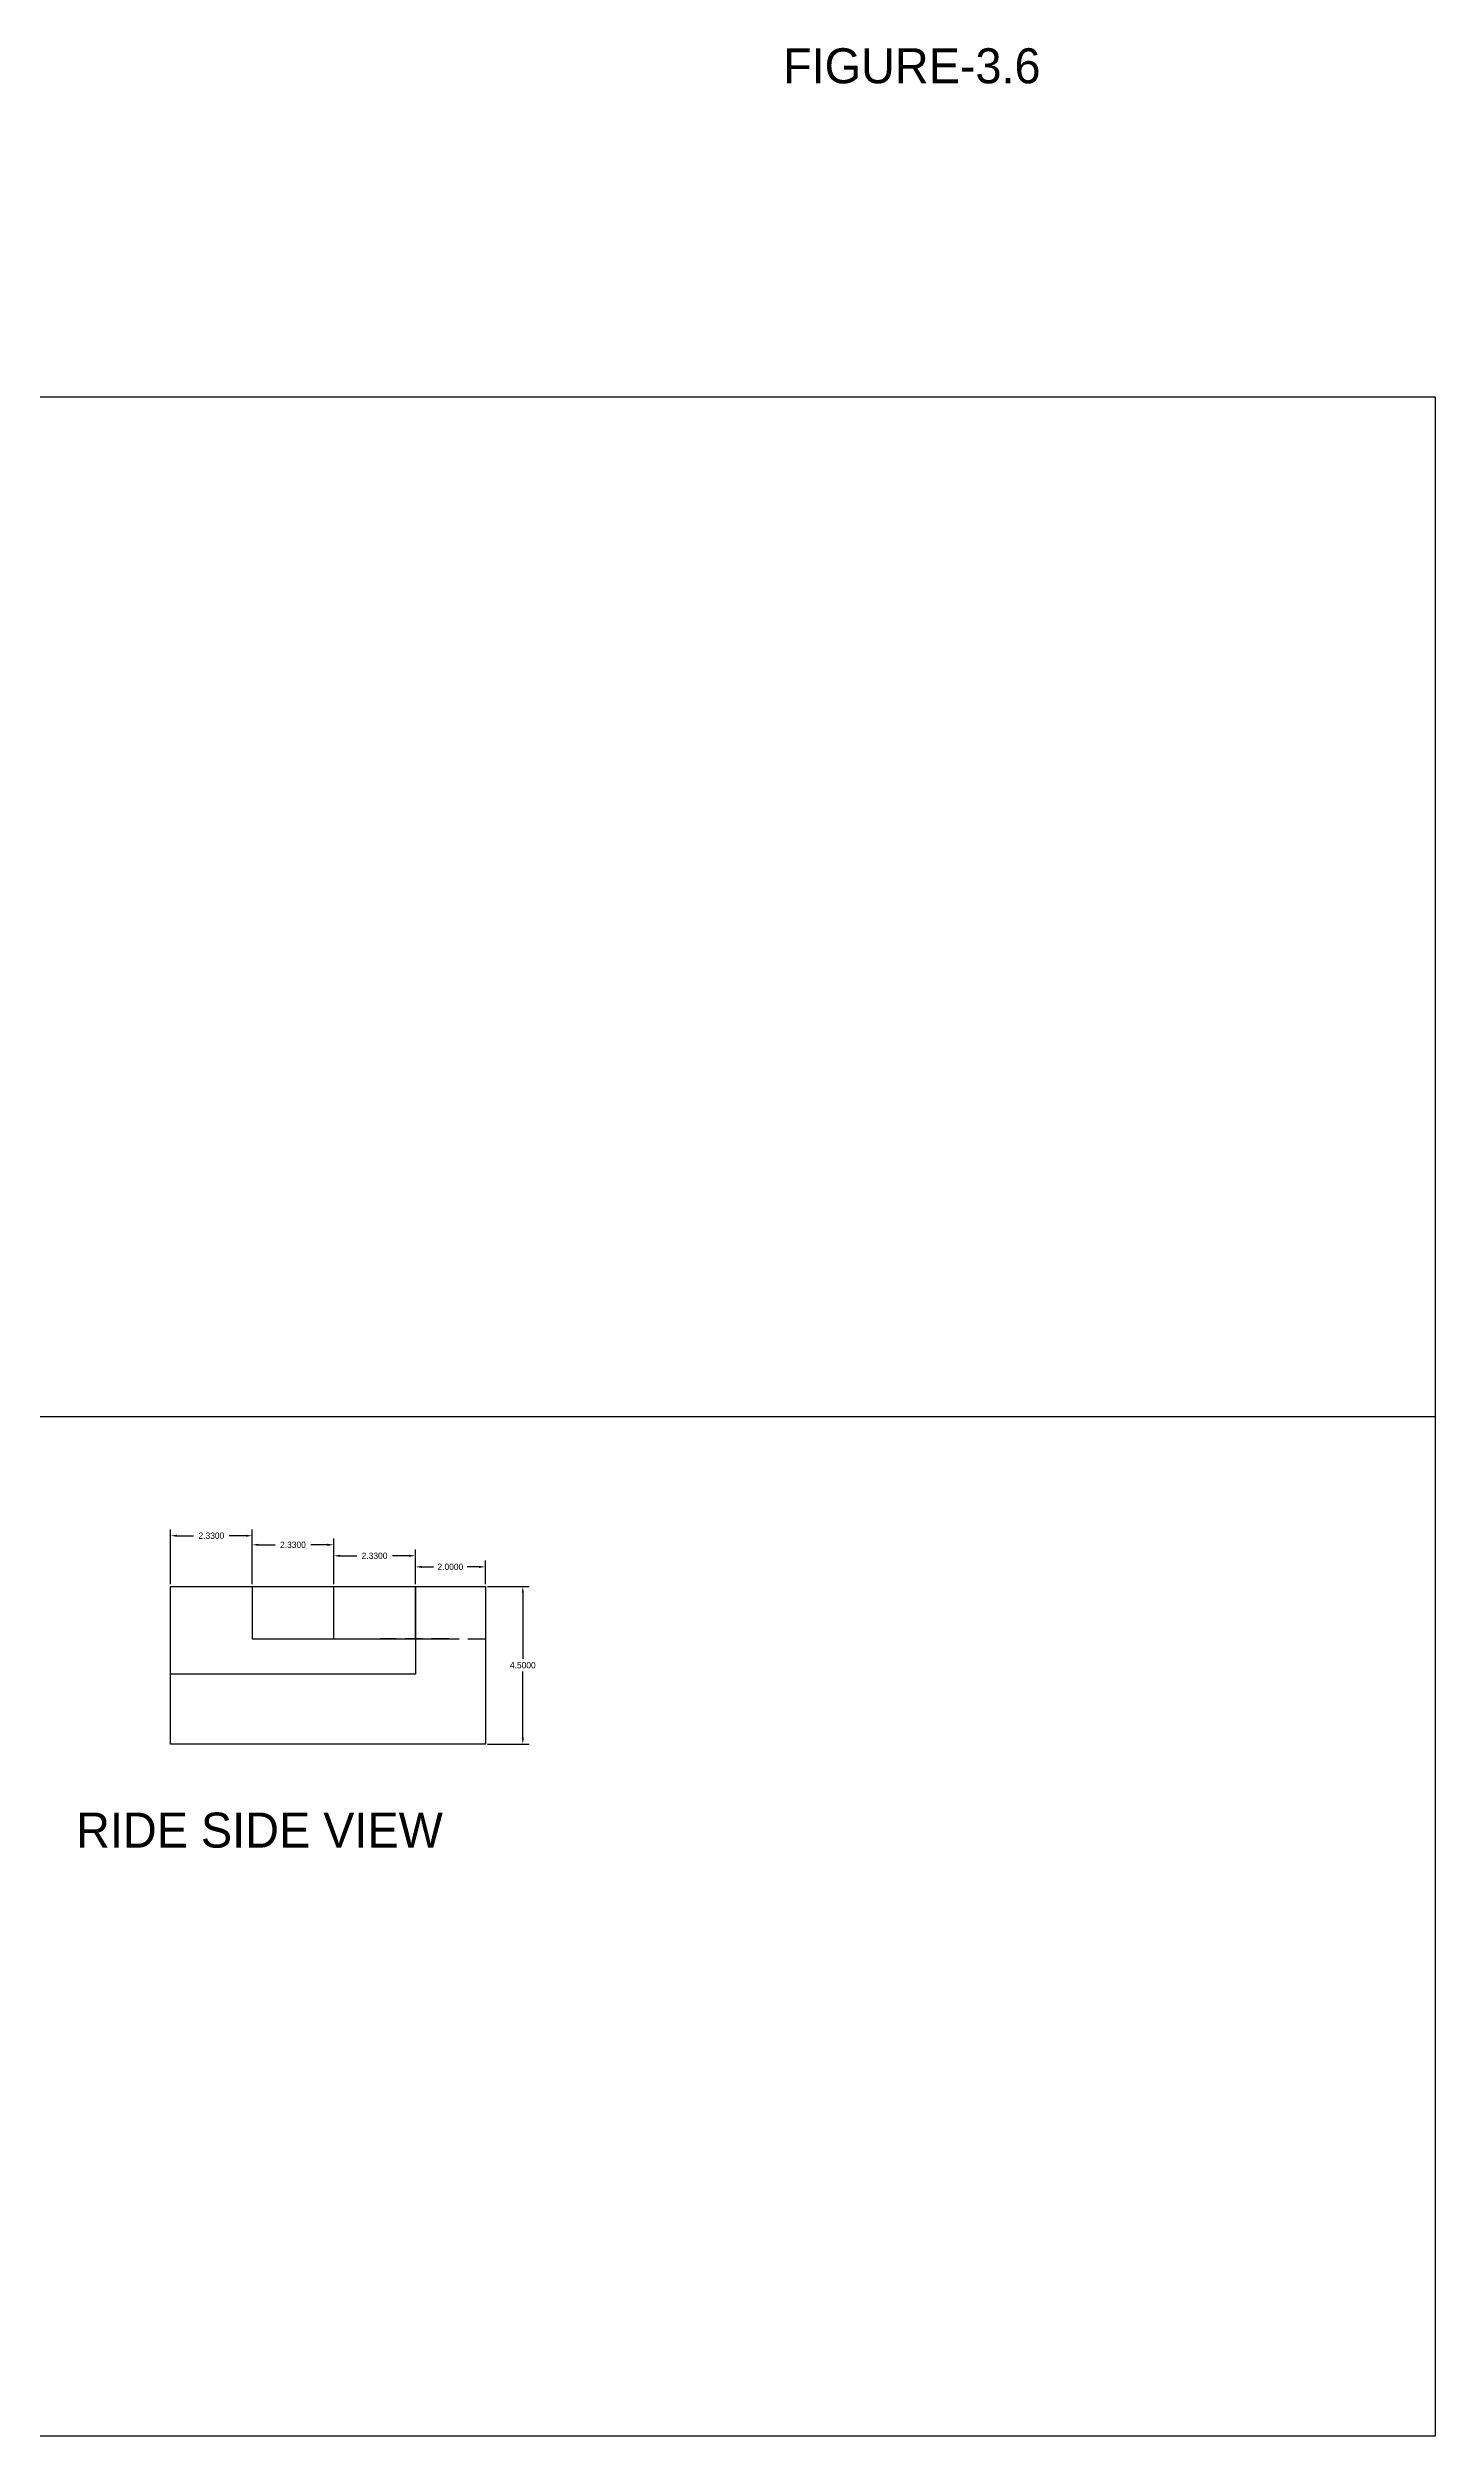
# Model space of a CAD drawing. Header units: inches. Extents: x -41 to 151, y -85 to 75.
# Drawn here: x 47.8 to 87.4, y -81.6 to -13.4 of the extents above; entities that cross this region are included whole.
import ezdxf

# ---------------------------------------------------------------- set-up
doc = ezdxf.new("R2010")
doc.units = ezdxf.units.IN
doc.header["$MEASUREMENT"] = 0
doc.linetypes.add('HIDDENX2', pattern=[0.75, 0.5, -0.25])
doc.dimstyles.get("Standard").update_dxf_attribs({"dimtxt": 0.18, "dimasz": 0.18, "dimexe": 0.18, "dimexo": 0.0625, "dimgap": 0.09, "dimtad": 0, "dimtih": 1, "dimtoh": 1, "dimdec": 4, "dimzin": 0, "dimdsep": 46, "dimtxsty": 'Standard', "dimcen": 0.09, "dimadec": 0, "dimazin": 0, "dimtfac": 1, "dimtdec": 4, "dimtofl": 0, "dimtmove": 0, "dimatfit": 3, "dimfxl": 1, "dimtolj": 1, "dimtzin": 0, "dimarcsym": 0})

# ---------------------------------------------------------------- blocks, each defined once
blk = doc.blocks.new('*D35')
at = {"color": 0, "lineweight": -2}
for p, q in [((51.268, -57.312), (51.268, -55.746)), ((53.598, -57.312), (53.598, -55.746)), ((51.448, -55.926), (51.923, -55.926)), ((53.418, -55.926), (52.943, -55.926))]:
    blk.add_line(p, q, dxfattribs=at)
at = {"color": 0}
for points in [[(51.448, -55.896), (51.448, -55.956), (51.268, -55.926)], [(53.418, -55.896), (53.418, -55.956), (53.598, -55.926)]]:
    blk.add_solid(points, dxfattribs=at)
at = {"layer": 'Defpoints', "color": 0}
for p in [(53.598, -55.926), (51.268, -57.375), (53.598, -57.375)]:
    blk.add_point(p, dxfattribs=at)
at = {"color": 0, "insert": (52.433, -55.926), "char_height": 0.18, "attachment_point": 5}
blk.add_mtext('\\A1;2.3300', dxfattribs=at)
blk = doc.blocks.new('*D36')
at = {"color": 0, "lineweight": -2}
for p, q in [((53.598, -57.312), (53.598, -56.005)), ((53.778, -56.185), (54.253, -56.185)), ((55.748, -56.185), (55.273, -56.185)), ((55.928, -57.312), (55.928, -56.005))]:
    blk.add_line(p, q, dxfattribs=at)
at = {"color": 0}
for points in [[(53.778, -56.155), (53.778, -56.215), (53.598, -56.185)], [(55.748, -56.155), (55.748, -56.215), (55.928, -56.185)]]:
    blk.add_solid(points, dxfattribs=at)
at = {"layer": 'Defpoints', "color": 0}
for p in [(55.928, -56.185), (53.598, -57.375), (55.928, -57.375)]:
    blk.add_point(p, dxfattribs=at)
at = {"color": 0, "insert": (54.763, -56.185), "char_height": 0.18, "attachment_point": 5}
blk.add_mtext('\\A1;2.3300', dxfattribs=at)
blk = doc.blocks.new('*D43')
at = {"color": 0, "lineweight": -2}
for p, q in [((55.928, -57.312), (55.928, -56.319)), ((56.108, -56.499), (56.583, -56.499)), ((58.078, -56.499), (57.603, -56.499)), ((58.258, -57.312), (58.258, -56.319))]:
    blk.add_line(p, q, dxfattribs=at)
at = {"color": 0}
for points in [[(56.108, -56.469), (56.108, -56.529), (55.928, -56.499)], [(58.078, -56.469), (58.078, -56.529), (58.258, -56.499)]]:
    blk.add_solid(points, dxfattribs=at)
at = {"layer": 'Defpoints', "color": 0}
for p in [(58.258, -56.499), (55.928, -57.375), (58.258, -57.375)]:
    blk.add_point(p, dxfattribs=at)
at = {"color": 0, "insert": (57.093, -56.499), "char_height": 0.18, "attachment_point": 5}
blk.add_mtext('\\A1;2.3300', dxfattribs=at)
blk = doc.blocks.new('*D44')
at = {"color": 0, "lineweight": -2}
for p, q in [((58.258, -57.312), (58.258, -56.636)), ((58.438, -56.816), (58.778, -56.816)), ((60.078, -56.816), (59.738, -56.816)), ((60.258, -57.312), (60.258, -56.636))]:
    blk.add_line(p, q, dxfattribs=at)
at = {"color": 0}
for points in [[(58.438, -56.786), (58.438, -56.846), (58.258, -56.816)], [(60.078, -56.786), (60.078, -56.846), (60.258, -56.816)]]:
    blk.add_solid(points, dxfattribs=at)
at = {"layer": 'Defpoints', "color": 0}
for p in [(58.258, -56.816), (58.258, -57.375), (60.258, -57.375)]:
    blk.add_point(p, dxfattribs=at)
at = {"color": 0, "insert": (59.258, -56.816), "char_height": 0.18, "attachment_point": 5}
blk.add_mtext('\\A1;2.0000', dxfattribs=at)
blk = doc.blocks.new('*D47')
at = {"color": 0, "lineweight": -2}
for p, q in [((60.32, -57.375), (61.507, -57.375)), ((61.327, -57.555), (61.327, -59.445)), ((61.327, -61.695), (61.327, -59.805)), ((60.32, -61.875), (61.507, -61.875))]:
    blk.add_line(p, q, dxfattribs=at)
at = {"color": 0}
for points in [[(61.297, -57.555), (61.357, -57.555), (61.327, -57.375)], [(61.297, -61.695), (61.357, -61.695), (61.327, -61.875)]]:
    blk.add_solid(points, dxfattribs=at)
at = {"layer": 'Defpoints', "color": 0}
for p in [(60.258, -57.375), (60.258, -61.875), (61.327, -61.875)]:
    blk.add_point(p, dxfattribs=at)
at = {"color": 0, "insert": (61.327, -59.625), "char_height": 0.18, "attachment_point": 5}
blk.add_mtext('\\A1;4.5000', dxfattribs=at)

msp = doc.modelspace()

# ---------------------------------------------------------------- linework, layer by layer
for p, q in [((-35.63949, -23.40333), (87.38479, -23.40333)), ((87.38479, -23.40333), (87.38479, -81.63916)), ((-38.4355, -52.52125), (87.38479, -52.52125)), ((51.26796, -57.3746), (53.59796, -57.3746)), ((51.26796, -59.8746), (51.26796, -57.3746)), ((53.59796, -57.3746), (55.92796, -57.3746)), ((53.59796, -57.3746), (53.59796, -58.8746)), ((55.92796, -57.3746), (58.25796, -57.3746)), ((55.92796, -58.8746), (55.92796, -57.3746)), ((58.25796, -57.3746), (60.25796, -57.3746)), ((58.25796, -58.8746), (58.25796, -57.3746)), ((58.25796, -57.3746), (58.25796, -59.8746)), ((60.25796, -57.3746), (60.25796, -61.8746)), ((53.59796, -58.8746), (55.92796, -58.8746)), ((55.92796, -58.8746), (58.25796, -58.8746)), ((58.25796, -58.8746), (58.25796, -58.8746)), ((58.25796, -58.8746), (59.21475, -58.8746)), ((59.21475, -58.8746), (58.90867, -58.8746)), ((59.21475, -58.8746), (59.21475, -58.8746)), ((51.26796, -61.8746), (51.26796, -59.8746)), ((58.25796, -59.8746), (51.26796, -59.8746)), ((53.59796, -61.8746), (51.26796, -61.8746)), ((55.92796, -61.8746), (53.59796, -61.8746)), ((58.25796, -61.8746), (55.92796, -61.8746)), ((60.25796, -61.8746), (58.25796, -61.8746)), ((87.38479, -81.63916), (-38.4355, -81.63916))]:
    msp.add_line(p, q)
at = {"linetype": 'HIDDENX2'}
for p, q in [((55.92796, -58.8746), (57.25228, -58.8746)), ((59.21475, -58.8746), (57.25228, -58.8746)), ((57.25228, -58.8746), (59.21475, -58.8746)), ((58.25796, -58.8746), (60.25796, -58.8746))]:
    msp.add_line(p, q, dxfattribs=at)

# ---------------------------------------------------------------- texts
at = {"char_height": 1, "attachment_point": 1}
for s, insert, width in [('FIGURE-3.6', (68.75771, -13.45312), 39.2335074), ('RIDE SIDE VIEW', (48.56855, -63.8314), 35.415324)]:
    msp.add_mtext(s, dxfattribs=dict(at, insert=insert, width=width))

# ---------------------------------------------------------------- dimensions: what is measured, and where the dimension line sits
for base, p1, p2, picture, middle in [((53.59796, -55.92569), (51.26796, -57.3746), (53.59796, -57.3746), '*D35', (52.43296, -55.92569)), ((55.92796, -56.18457), (53.59796, -57.3746), (55.92796, -57.3746), '*D36', (54.76296, -56.18457)), ((58.25796, -56.49929), (55.92796, -57.3746), (58.25796, -57.3746), '*D43', (57.09296, -56.49929)), ((58.25796, -56.81569), (60.25796, -57.3746), (58.25796, -57.3746), '*D44', (59.25796, -56.81569))]:
    dim = msp.add_linear_dim(base=base, p1=p1, p2=p2, dimstyle='Standard')
    dim.commit()
    dim.dimension.update_dxf_attribs({"geometry": picture, "text_midpoint": middle})
dim = msp.add_linear_dim(base=(61.32659, -61.8746), p1=(60.25796, -57.3746), p2=(60.25796, -61.8746), angle=90, dimstyle='Standard')
dim.commit()
dim.dimension.update_dxf_attribs({"geometry": '*D47', "text_midpoint": (61.32659, -59.6246)})

doc.saveas('drawing.dxf')
